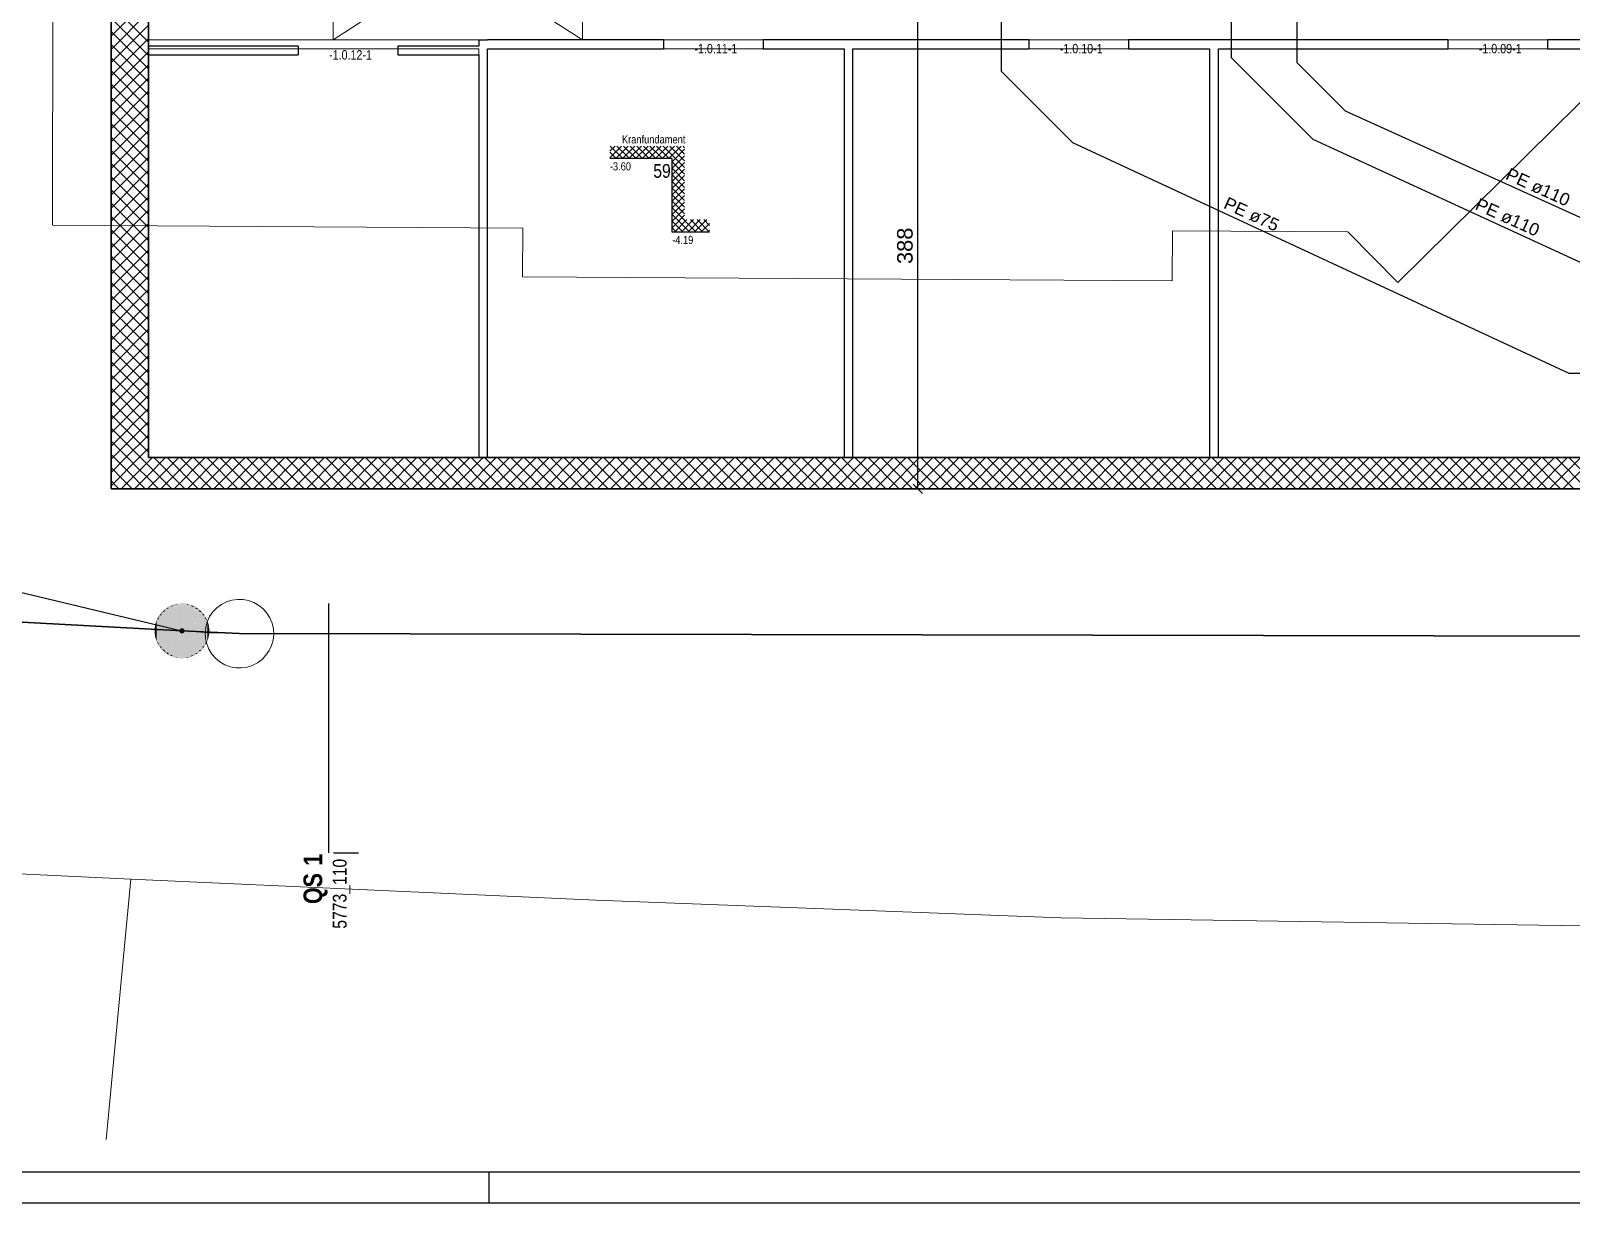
# Model space of a CAD drawing. Extents: x 885 to 2021, y 330 to 1122.
# Drawn here: x 1022.9 to 1270, y 362 to 550.1 of the extents above; entities that cross this region are included whole.
import ezdxf
from ezdxf.lldxf.tags import DXFTag

# ---------------------------------------------------------------- set-up
doc = ezdxf.new("R2010")
doc.units = 0
doc.layers.get('0').update_dxf_attribs({"lineweight": 25})
for name, color, linetype, lineweight in [('000 Kataster', 7, 'Continuous', 25), ('000 Kataster Abbruch', 7, 'Continuous', 25), ('000-2 Kataster Parzellenpunkte', 7, 'Continuous', 25), ('000-3 Kataster Parzellengrenzen', 7, 'Continuous', 25), ('010 Aussenwände Bauteilschraffuren Neu', 7, 'Continuous', 25), ('010 Aussenwände Neu', 7, 'Continuous', 25), ('015 Innenwände Neu', 7, 'Continuous', 25), ('016 Trennwände Neu', 7, 'Continuous', 25), ('080 Raum Innen Kontur Neu', 7, 'Continuous', 25), ('160 Beschriftungen Ausführung Neu', 7, 'Continuous', 25), ('200 Schnittlinien', 7, 'Continuous', 25)]:
    doc.layers.add(name, color=color, linetype=linetype, lineweight=lineweight)
doc.layers.add('GP_Kopf', color=7, linetype='Continuous', lineweight=25, true_color=0xffff80)
doc.layers.add('S_Text_Einlage', color=7, linetype='Continuous', lineweight=25, true_color=0x99ff99)
doc.styles.get("Standard").update_dxf_attribs({"font": 'arial.ttf'})
tags = doc.linetypes.add('Strich 2_1mm', pattern=[0.003, 0.002, -0.001]).pattern_tags.tags
tags[6:7] = [DXFTag(74, 4), DXFTag(75, 0), DXFTag(340, '0'), DXFTag(46, 1.0), DXFTag(50, 0.0), DXFTag(44, 0.0), DXFTag(45, 0.0)]
tags[4:5] = [DXFTag(74, 4), DXFTag(75, 0), DXFTag(340, '0'), DXFTag(46, 1.0), DXFTag(50, 0.0), DXFTag(44, 0.0), DXFTag(45, 0.0)]
tags = doc.linetypes.add('Strich 6_1mm', pattern=[0.35, 0.3, -0.05]).pattern_tags.tags
tags[6:7] = [DXFTag(74, 4), DXFTag(75, 0), DXFTag(340, '0'), DXFTag(46, 1.0), DXFTag(50, 0.0), DXFTag(44, 0.0), DXFTag(45, 0.0)]
tags[4:5] = [DXFTag(74, 4), DXFTag(75, 0), DXFTag(340, '0'), DXFTag(46, 1.0), DXFTag(50, 0.0), DXFTag(44, 0.0), DXFTag(45, 0.0)]
tags = doc.linetypes.add('Strichpunkt 1.5_0.75_0.75mm', pattern=[0.003, 0.0015, -0.00075, 0, -0.00075]).pattern_tags.tags
tags[10:11] = [DXFTag(74, 4), DXFTag(75, 0), DXFTag(340, '0'), DXFTag(46, 1.0), DXFTag(50, 0.0), DXFTag(44, 0.0), DXFTag(45, 0.0)]
tags[8:9] = [DXFTag(74, 4), DXFTag(75, 0), DXFTag(340, '0'), DXFTag(46, 1.0), DXFTag(50, 0.0), DXFTag(44, 0.0), DXFTag(45, 0.0)]
tags[6:7] = [DXFTag(74, 4), DXFTag(75, 0), DXFTag(340, '0'), DXFTag(46, 1.0), DXFTag(50, 0.0), DXFTag(44, 0.0), DXFTag(45, 0.0)]
tags[4:5] = [DXFTag(74, 4), DXFTag(75, 0), DXFTag(340, '0'), DXFTag(46, 1.0), DXFTag(50, 0.0), DXFTag(44, 0.0), DXFTag(45, 0.0)]
tags = doc.linetypes.add('Strichpunkt 6_2_2mm Schnitt', pattern=[0.5, 0.3, -0.1, 0, -0.1]).pattern_tags.tags
tags[10:11] = [DXFTag(74, 4), DXFTag(75, 0), DXFTag(340, '0'), DXFTag(46, 1.0), DXFTag(50, 0.0), DXFTag(44, 0.0), DXFTag(45, 0.0)]
tags[8:9] = [DXFTag(74, 4), DXFTag(75, 0), DXFTag(340, '0'), DXFTag(46, 1.0), DXFTag(50, 0.0), DXFTag(44, 0.0), DXFTag(45, 0.0)]
tags[6:7] = [DXFTag(74, 4), DXFTag(75, 0), DXFTag(340, '0'), DXFTag(46, 1.0), DXFTag(50, 0.0), DXFTag(44, 0.0), DXFTag(45, 0.0)]
tags[4:5] = [DXFTag(74, 4), DXFTag(75, 0), DXFTag(340, '0'), DXFTag(46, 1.0), DXFTag(50, 0.0), DXFTag(44, 0.0), DXFTag(45, 0.0)]

msp = doc.modelspace()

# ---------------------------------------------------------------- linework, layer by layer
at = {"color": 0, "lineweight": -2}
for p, q in [((1215.46, 648.2), (1215.46, 545.76)), ((1225.96, 646.63), (1225.96, 544.99)), ((1178.54, 553.54), (1178.54, 543.57)), ((1178.54, 543.57), (1189.98, 532.13)), ((1215.46, 545.76), (1228.55, 532.67)), ((1225.96, 544.99), (1233.71, 537.24)), ((1233.71, 537.24), (1299.26, 507.46)), ((1189.98, 532.13), (1269.62, 495.14)), ((1228.55, 532.67), (1293.9, 502.62)), ((1269.62, 495.14), (1287.46, 495.14))]:
    msp.add_line(p, q, dxfattribs=at)
at = {"color": 0, "linetype": 'ByBlock', "lineweight": -2, "ltscale": 0.35}
for p, q in [((1165.18, 476.6), (1165.18, 554.24)), ((1164.44, 477.35), (1165.92, 475.86)), ((1163.18, 476.6), (1166.82, 476.6))]:
    msp.add_line(p, q, dxfattribs=at)
at = {"color": 0, "linetype": 'ByBlock', "lineweight": -2, "ltscale": 0.25}
for p, q in [((1931.37, 366.97), (891.37, 366.97)), ((1936.37, 361.97), (886.37, 361.97))]:
    msp.add_line(p, q, dxfattribs=at)
at = {"layer": '000 Kataster', "color": 0, "linetype": 'Strich 6_1mm', "lineweight": 13, "ltscale": 0.002197}
for p, q in [((1019.44, 460.45), (1047.15, 453.8)), ((1047.15, 453.8), (1056.37, 453.35)), ((1056.37, 453.35), (1586.81, 452.33))]:
    msp.add_line(p, q, dxfattribs=at)
at = {"layer": '000 Kataster', "color": 0, "linetype": 'Continuous', "lineweight": 13, "ltscale": 0.0169}
for p, q in [((1019.44, 460.45), (1047.15, 453.8)), ((1019.44, 460.45), (1047.15, 453.8)), ((1046.83, 453.88), (1046.82, 453.84)), ((1046.82, 453.84), (1046.82, 453.8)), ((1046.82, 453.8), (1046.82, 453.76)), ((1046.82, 453.76), (1046.83, 453.71)), ((1046.85, 453.93), (1046.83, 453.88)), ((1046.83, 453.71), (1046.85, 453.67)), ((1046.87, 453.96), (1046.85, 453.93)), ((1046.85, 453.67), (1046.87, 453.63)), ((1046.89, 454), (1046.87, 453.96)), ((1046.87, 453.63), (1046.89, 453.6)), ((1046.92, 454.03), (1046.89, 454)), ((1046.89, 453.6), (1046.92, 453.57)), ((1046.95, 454.06), (1046.92, 454.03)), ((1046.92, 453.57), (1046.95, 453.54)), ((1046.99, 454.08), (1046.95, 454.06)), ((1046.95, 453.54), (1046.99, 453.51)), ((1047.02, 454.1), (1046.99, 454.08)), ((1046.99, 453.51), (1047.02, 453.49)), ((1047.07, 454.12), (1047.02, 454.1)), ((1047.02, 453.49), (1047.07, 453.48)), ((1047.11, 454.13), (1047.07, 454.12)), ((1047.07, 453.48), (1047.11, 453.47)), ((1047.15, 454.13), (1047.11, 454.13)), ((1047.11, 453.47), (1047.15, 453.47)), ((1047.19, 454.13), (1047.15, 454.13)), ((1047.15, 453.8), (1051.75, 453.47)), ((1056.37, 453.35), (1047.15, 453.8)), ((1047.15, 453.47), (1047.19, 453.47)), ((1047.24, 454.12), (1047.19, 454.13)), ((1047.19, 453.47), (1047.24, 453.48)), ((1047.28, 454.1), (1047.24, 454.12)), ((1047.24, 453.48), (1047.28, 453.49)), ((1047.32, 454.08), (1047.28, 454.1)), ((1047.28, 453.49), (1047.32, 453.51)), ((1047.35, 454.06), (1047.32, 454.08)), ((1047.32, 453.51), (1047.35, 453.54)), ((1047.38, 454.03), (1047.35, 454.06)), ((1047.35, 453.54), (1047.38, 453.57)), ((1047.41, 454), (1047.38, 454.03)), ((1047.38, 453.57), (1047.41, 453.6)), ((1047.44, 453.96), (1047.41, 454)), ((1047.41, 453.6), (1047.44, 453.63)), ((1047.46, 453.93), (1047.44, 453.96)), ((1047.44, 453.63), (1047.46, 453.67)), ((1047.47, 453.88), (1047.46, 453.93)), ((1047.46, 453.67), (1047.47, 453.71)), ((1047.48, 453.84), (1047.47, 453.88)), ((1047.47, 453.71), (1047.48, 453.76)), ((1047.48, 453.8), (1047.48, 453.84)), ((1047.48, 453.76), (1047.48, 453.8)), ((1051.75, 453.47), (1056.37, 453.35)), ((1586.81, 452.33), (1056.37, 453.35)), ((996.12, 416.06), (1038.93, 413.95)), ((996.12, 416.06), (1038.93, 413.95)), ((1038.93, 413.95), (1035, 372.19)), ((1038.93, 413.95), (1035, 372.19)), ((1038.93, 413.95), (1113.51, 410.61)), ((1038.93, 413.95), (1113.51, 410.61)), ((1113.51, 410.61), (1188.1, 407.74)), ((1113.51, 410.61), (1188.1, 407.74)), ((1188.1, 407.74), (1488.57, 403.14)), ((1488.57, 403.14), (1188.1, 407.74))]:
    msp.add_line(p, q, dxfattribs=at)
at = {"layer": '000 Kataster', "color": 0, "linetype": 'Continuous', "lineweight": 0, "ltscale": 0.0169}
for points in [[(1044.37, 456.85), (1043.98, 456.85), (1044.37, 457.19)], [(1044.53, 457.19), (1044.37, 457.19), (1044.53, 457.33)], [(1044.53, 450.39), (1044.37, 450.39), (1044.37, 457.19)], [(1044.53, 450.28), (1044.53, 457.19), (1044.37, 457.19)], [(1044.97, 457.33), (1044.53, 457.33), (1044.97, 457.6)], [(1044.95, 450.28), (1044.53, 450.28), (1044.53, 457.33)], [(1044.97, 449.98), (1044.97, 457.33), (1044.53, 457.33)], [(1045.15, 457.6), (1044.97, 457.6), (1045.15, 457.72)], [(1045.15, 449.98), (1044.97, 449.98), (1044.97, 457.6)], [(1045.15, 449.9), (1045.15, 457.6), (1044.97, 457.6)], [(1045.63, 457.72), (1045.15, 457.72), (1045.63, 457.91)], [(1045.61, 449.9), (1045.15, 449.9), (1045.15, 457.72)], [(1045.63, 449.67), (1045.63, 457.72), (1045.15, 457.72)], [(1045.82, 457.91), (1045.63, 457.91), (1045.82, 457.99)], [(1045.82, 449.67), (1045.63, 449.67), (1045.63, 457.91)], [(1045.82, 449.62), (1045.82, 457.91), (1045.63, 457.91)], [(1046.33, 457.99), (1045.82, 457.99), (1046.33, 458.11)], [(1046.32, 449.62), (1045.82, 449.62), (1045.82, 457.99)], [(1046.33, 449.48), (1046.33, 457.99), (1045.82, 457.99)], [(1046.53, 458.11), (1046.33, 458.11), (1046.53, 458.15)], [(1046.53, 449.48), (1046.33, 449.48), (1046.33, 458.11)], [(1046.53, 449.46), (1046.53, 458.11), (1046.33, 458.11)], [(1047.05, 458.15), (1046.53, 458.15), (1047.05, 458.19)], [(1047.04, 449.46), (1046.53, 449.46), (1046.53, 458.15)], [(1047.05, 449.4), (1047.05, 458.15), (1046.53, 458.15)], [(1047.25, 458.19), (1047.05, 458.19), (1047.25, 458.2)], [(1047.25, 449.41), (1047.05, 449.41), (1047.05, 458.19)], [(1047.25, 449.41), (1047.25, 458.19), (1047.05, 458.19)], [(1047.77, 449.44), (1047.25, 449.44), (1047.25, 458.2)], [(1047.77, 458.14), (1047.26, 458.14), (1047.25, 458.2)], [(1047.77, 449.44), (1047.77, 458.14), (1047.26, 458.14)], [(1047.98, 449.49), (1047.77, 449.49), (1047.77, 458.14)], [(1047.98, 458.12), (1047.77, 458.12), (1047.77, 458.14)], [(1047.98, 449.49), (1047.98, 458.12), (1047.77, 458.12)], [(1048.48, 449.61), (1047.98, 449.61), (1047.98, 458.12)], [(1048.48, 457.98), (1047.98, 457.98), (1047.98, 458.12)], [(1048.48, 449.61), (1048.48, 457.98), (1047.98, 457.98)], [(1048.68, 449.69), (1048.48, 449.69), (1048.48, 457.98)], [(1048.68, 457.93), (1048.48, 457.93), (1048.48, 457.98)], [(1048.68, 449.69), (1048.68, 457.93), (1048.48, 457.93)], [(1049.15, 449.88), (1048.68, 449.88), (1048.68, 457.93)], [(1049.15, 457.7), (1048.69, 457.7), (1048.68, 457.93)], [(1049.15, 449.88), (1049.15, 457.7), (1048.69, 457.7)], [(1049.34, 449.99), (1049.15, 449.99), (1049.15, 457.7)], [(1049.34, 457.62), (1049.16, 457.62), (1049.15, 457.7)], [(1049.34, 449.99), (1049.34, 457.62), (1049.16, 457.62)], [(1049.77, 450.26), (1049.34, 450.26), (1049.34, 457.62)], [(1049.77, 457.32), (1049.35, 457.32), (1049.34, 457.62)], [(1049.77, 450.26), (1049.77, 457.32), (1049.35, 457.32)], [(1049.93, 450.41), (1049.77, 450.41), (1049.77, 457.32)], [(1049.93, 457.21), (1049.77, 457.21), (1049.77, 457.32)], [(1049.93, 450.41), (1049.93, 457.21), (1049.77, 457.21)], [(1050.32, 450.74), (1049.93, 450.74), (1049.93, 457.21)], [(1050.32, 456.84), (1049.96, 456.84), (1049.93, 457.21)], [(1042.86, 454.27), (1042.78, 454.27), (1042.86, 454.71)], [(1042.91, 454.71), (1042.86, 454.71), (1042.91, 454.98)], [(1042.91, 452.82), (1042.86, 452.82), (1042.86, 454.71)], [(1042.91, 452.66), (1042.91, 454.71), (1042.86, 454.71)], [(1043.08, 454.98), (1042.91, 454.98), (1043.08, 455.44)], [(1043.05, 452.66), (1042.91, 452.66), (1042.91, 454.98)], [(1043.08, 452.13), (1043.08, 454.98), (1042.91, 454.98)], [(1043.16, 455.44), (1043.08, 455.44), (1043.16, 455.66)], [(1043.16, 452.13), (1043.08, 452.13), (1043.08, 455.44)], [(1043.16, 451.96), (1043.16, 455.44), (1043.08, 455.44)], [(1043.41, 455.66), (1043.16, 455.66), (1043.41, 456.09)], [(1043.38, 451.96), (1043.16, 451.96), (1043.16, 455.66)], [(1043.41, 451.48), (1043.41, 455.66), (1043.16, 455.66)], [(1043.52, 456.09), (1043.41, 456.09), (1043.52, 456.29)], [(1043.52, 451.48), (1043.41, 451.48), (1043.41, 456.09)], [(1043.52, 451.33), (1043.52, 456.09), (1043.41, 456.09)], [(1043.85, 456.29), (1043.52, 456.29), (1043.85, 456.68)], [(1043.82, 451.33), (1043.52, 451.33), (1043.52, 456.29)], [(1043.85, 450.9), (1043.85, 456.29), (1043.52, 456.29)], [(1043.98, 456.68), (1043.85, 456.68), (1043.98, 456.85)], [(1043.98, 450.9), (1043.85, 450.9), (1043.85, 456.68)], [(1043.98, 450.76), (1043.98, 456.68), (1043.85, 456.68)], [(1044.35, 450.76), (1043.98, 450.76), (1043.98, 456.85)], [(1044.37, 450.39), (1044.37, 456.85), (1043.98, 456.85)], [(1050.32, 450.74), (1050.32, 456.84), (1049.96, 456.84)], [(1050.46, 450.91), (1050.32, 450.91), (1050.32, 456.84)], [(1050.46, 456.7), (1050.32, 456.7), (1050.32, 456.84)], [(1050.46, 450.91), (1050.46, 456.7), (1050.32, 456.7)], [(1050.78, 451.31), (1050.46, 451.31), (1050.46, 456.7)], [(1050.78, 456.27), (1050.48, 456.27), (1050.46, 456.7)], [(1050.78, 451.31), (1050.78, 456.27), (1050.48, 456.27)], [(1050.89, 451.5), (1050.78, 451.5), (1050.78, 456.27)], [(1050.89, 456.12), (1050.78, 456.12), (1050.78, 456.27)], [(1050.89, 451.5), (1050.89, 456.12), (1050.78, 456.12)], [(1051.14, 451.94), (1050.89, 451.94), (1050.89, 456.12)], [(1051.14, 455.63), (1050.92, 455.63), (1050.89, 456.12)], [(1051.14, 451.94), (1051.14, 455.63), (1050.92, 455.63)], [(1051.22, 452.16), (1051.14, 452.16), (1051.14, 455.63)], [(1051.22, 455.47), (1051.14, 455.47), (1051.14, 455.63)], [(1051.22, 452.16), (1051.22, 455.47), (1051.14, 455.47)], [(1051.39, 452.62), (1051.22, 452.62), (1051.22, 455.47)], [(1051.39, 454.94), (1051.25, 454.94), (1051.22, 455.47)], [(1051.39, 452.62), (1051.39, 454.94), (1051.25, 454.94)], [(1051.44, 452.88), (1051.39, 452.88), (1051.39, 454.94)], [(1051.44, 454.78), (1051.39, 454.78), (1051.39, 454.94)], [(1051.44, 452.88), (1051.44, 454.78), (1051.39, 454.78)], [(1051.53, 453.33), (1051.44, 453.33), (1051.44, 454.78)], [(1051.53, 454.18), (1051.48, 454.18), (1051.44, 454.78)], [(1042.78, 453.54), (1042.76, 453.54), (1042.78, 454.27)], [(1042.78, 453.42), (1042.78, 453.54), (1042.76, 453.54)], [(1042.83, 453.42), (1042.78, 453.42), (1042.78, 454.27)], [(1042.86, 452.82), (1042.86, 454.27), (1042.78, 454.27)], [(1042.86, 452.82), (1042.83, 453.42), (1042.78, 453.42)], [(1042.91, 452.66), (1042.91, 452.82), (1042.86, 452.82)], [(1043.08, 452.13), (1043.05, 452.66), (1042.91, 452.66)], [(1043.16, 451.96), (1043.16, 452.13), (1043.08, 452.13)], [(1046.83, 453.83), (1046.82, 453.83), (1046.83, 453.87)], [(1046.82, 453.78), (1046.82, 453.78), (1046.82, 453.83)], [(1046.83, 453.77), (1046.82, 453.77), (1046.82, 453.83)], [(1046.83, 453.73), (1046.83, 453.83), (1046.82, 453.83)], [(1046.82, 453.77), (1046.82, 453.78), (1046.82, 453.78)], [(1046.83, 453.73), (1046.83, 453.77), (1046.82, 453.77)], [(1046.85, 453.89), (1046.83, 453.89), (1046.85, 453.92)], [(1046.83, 453.87), (1046.83, 453.87), (1046.83, 453.89)], [(1046.84, 453.71), (1046.83, 453.71), (1046.83, 453.89)], [(1046.85, 453.67), (1046.85, 453.89), (1046.83, 453.89)], [(1046.83, 453.73), (1046.83, 453.73), (1046.83, 453.87)], [(1046.83, 453.71), (1046.83, 453.87), (1046.83, 453.87)], [(1046.83, 453.71), (1046.83, 453.73), (1046.83, 453.73)], [(1046.85, 453.67), (1046.84, 453.71), (1046.83, 453.71)], [(1046.87, 453.94), (1046.85, 453.94), (1046.87, 453.97)], [(1046.85, 453.92), (1046.85, 453.92), (1046.85, 453.94)], [(1046.87, 453.66), (1046.85, 453.66), (1046.85, 453.94)], [(1046.87, 453.63), (1046.87, 453.94), (1046.85, 453.94)], [(1046.85, 453.67), (1046.85, 453.67), (1046.85, 453.92)], [(1046.85, 453.66), (1046.85, 453.92), (1046.85, 453.92)], [(1046.85, 453.66), (1046.85, 453.67), (1046.85, 453.67)], [(1046.87, 453.63), (1046.87, 453.66), (1046.85, 453.66)], [(1046.88, 453.97), (1046.87, 453.97), (1046.88, 453.99)], [(1046.88, 453.63), (1046.87, 453.63), (1046.87, 453.97)], [(1046.88, 453.61), (1046.88, 453.97), (1046.87, 453.97)], [(1046.88, 453.61), (1046.88, 453.63), (1046.87, 453.63)], [(1046.9, 453.99), (1046.88, 453.99), (1046.9, 454.02)], [(1046.9, 453.61), (1046.88, 453.61), (1046.88, 453.99)], [(1046.9, 453.58), (1046.9, 453.99), (1046.88, 453.99)], [(1046.9, 453.58), (1046.9, 453.61), (1046.88, 453.61)], [(1046.91, 454.02), (1046.9, 454.02), (1046.91, 454.03)], [(1046.91, 453.58), (1046.9, 453.58), (1046.9, 454.02)], [(1046.91, 453.57), (1046.91, 454.02), (1046.9, 454.02)], [(1046.91, 453.57), (1046.91, 453.58), (1046.9, 453.58)], [(1046.94, 454.03), (1046.91, 454.03), (1046.94, 454.05)], [(1046.94, 453.57), (1046.91, 453.57), (1046.91, 454.03)], [(1046.94, 453.54), (1046.94, 454.03), (1046.91, 454.03)], [(1046.94, 453.54), (1046.94, 453.57), (1046.91, 453.57)], [(1046.95, 454.05), (1046.94, 454.05), (1046.95, 454.06)], [(1046.95, 453.54), (1046.94, 453.54), (1046.94, 454.05)], [(1046.95, 453.54), (1046.95, 454.05), (1046.94, 454.05)], [(1046.95, 453.54), (1046.95, 453.54), (1046.94, 453.54)], [(1046.99, 454.06), (1046.95, 454.06), (1046.99, 454.08)], [(1046.99, 453.54), (1046.95, 453.54), (1046.95, 454.06)], [(1046.99, 453.51), (1046.99, 454.06), (1046.95, 454.06)], [(1046.99, 453.51), (1046.99, 453.54), (1046.95, 453.54)], [(1047, 454.08), (1046.99, 454.08), (1047, 454.09)], [(1047, 453.51), (1046.99, 453.51), (1046.99, 454.08)], [(1047, 453.51), (1047, 454.08), (1046.99, 454.08)], [(1047, 453.51), (1047, 453.51), (1046.99, 453.51)], [(1047.04, 454.09), (1047, 454.09), (1047.04, 454.11)], [(1047.04, 453.51), (1047, 453.51), (1047, 454.09)], [(1047.04, 453.49), (1047.04, 454.09), (1047, 454.09)], [(1047.04, 453.49), (1047.04, 453.51), (1047, 453.51)], [(1047.05, 453.49), (1047.04, 453.49), (1047.04, 454.11)], [(1047.05, 453.49), (1047.05, 454.11), (1047.04, 454.11)], [(1047.05, 454.11), (1047.04, 454.11), (1047.05, 454.11)], [(1047.05, 453.49), (1047.05, 453.49), (1047.04, 453.49)], [(1047.09, 454.11), (1047.05, 454.11), (1047.09, 454.12)], [(1047.09, 453.49), (1047.05, 453.49), (1047.05, 454.11)], [(1047.09, 453.48), (1047.09, 454.11), (1047.05, 454.11)], [(1047.09, 453.48), (1047.09, 453.49), (1047.05, 453.49)], [(1047.1, 454.12), (1047.09, 454.12), (1047.1, 454.13)], [(1047.1, 453.48), (1047.09, 453.48), (1047.09, 454.12)], [(1047.1, 453.47), (1047.1, 454.12), (1047.09, 454.12)], [(1047.1, 453.47), (1047.1, 453.48), (1047.09, 453.48)], [(1047.14, 453.47), (1047.1, 453.47), (1047.1, 454.13)], [(1047.14, 453.47), (1047.14, 454.13), (1047.1, 454.13)], [(1047.14, 454.13), (1047.1, 454.13), (1047.14, 454.13)], [(1047.14, 453.47), (1047.14, 453.47), (1047.1, 453.47)], [(1047.16, 453.47), (1047.14, 453.47), (1047.14, 454.13)], [(1047.16, 453.47), (1047.16, 454.13), (1047.14, 454.13)], [(1047.16, 454.13), (1047.14, 454.13), (1047.16, 454.13)], [(1047.14, 453.47), (1047.16, 453.47), (1047.14, 453.47)], [(1047.2, 453.47), (1047.16, 453.47), (1047.16, 454.13)], [(1047.2, 454.12), (1047.16, 454.12), (1047.16, 454.13)], [(1047.2, 453.47), (1047.2, 454.12), (1047.16, 454.12)], [(1047.16, 453.47), (1047.2, 453.47), (1047.16, 453.47)], [(1047.21, 453.48), (1047.2, 453.48), (1047.2, 454.12)], [(1047.21, 453.48), (1047.21, 454.12), (1047.2, 454.12)], [(1047.21, 454.12), (1047.2, 454.12), (1047.2, 454.12)], [(1047.2, 453.47), (1047.21, 453.48), (1047.2, 453.48)], [(1047.25, 453.48), (1047.21, 453.48), (1047.21, 454.12)], [(1047.25, 454.11), (1047.21, 454.11), (1047.21, 454.12)], [(1047.25, 453.48), (1047.25, 454.11), (1047.21, 454.11)], [(1047.21, 453.48), (1047.25, 453.48), (1047.21, 453.48)], [(1047.27, 453.49), (1047.25, 453.49), (1047.25, 454.11)], [(1047.27, 453.49), (1047.27, 454.11), (1047.25, 454.11)], [(1047.27, 454.11), (1047.25, 454.11), (1047.25, 454.11)], [(1047.25, 453.48), (1047.27, 453.49), (1047.25, 453.49)], [(1047.3, 453.51), (1047.27, 453.51), (1047.27, 454.11)], [(1047.3, 454.09), (1047.27, 454.09), (1047.27, 454.11)], [(1047.3, 453.51), (1047.3, 454.09), (1047.27, 454.09)], [(1047.27, 453.49), (1047.3, 453.51), (1047.27, 453.51)], [(1047.31, 453.51), (1047.3, 453.51), (1047.3, 454.09)], [(1047.31, 453.51), (1047.31, 454.09), (1047.3, 454.09)], [(1047.31, 454.09), (1047.3, 454.09), (1047.3, 454.09)], [(1047.3, 453.51), (1047.31, 453.51), (1047.3, 453.51)], [(1047.35, 453.53), (1047.31, 453.53), (1047.31, 454.09)], [(1047.35, 454.06), (1047.32, 454.06), (1047.31, 454.09)], [(1047.31, 453.51), (1047.35, 453.53), (1047.31, 453.53)], [(1047.35, 453.53), (1047.35, 454.06), (1047.32, 454.06)], [(1047.36, 453.54), (1047.35, 453.54), (1047.35, 454.06)], [(1047.36, 454.05), (1047.35, 454.05), (1047.35, 454.06)], [(1047.36, 453.54), (1047.36, 454.05), (1047.35, 454.05)], [(1047.35, 453.53), (1047.36, 453.54), (1047.35, 453.54)], [(1047.39, 453.57), (1047.36, 453.57), (1047.36, 454.05)], [(1047.39, 454.03), (1047.36, 454.03), (1047.36, 454.05)], [(1047.39, 453.57), (1047.39, 454.03), (1047.36, 454.03)], [(1047.36, 453.54), (1047.39, 453.57), (1047.36, 453.57)], [(1047.4, 453.58), (1047.39, 453.58), (1047.39, 454.03)], [(1047.4, 454.02), (1047.39, 454.02), (1047.39, 454.03)], [(1047.4, 453.58), (1047.4, 454.02), (1047.39, 454.02)], [(1047.39, 453.57), (1047.4, 453.58), (1047.39, 453.58)], [(1047.42, 453.61), (1047.4, 453.61), (1047.4, 454.02)], [(1047.42, 453.98), (1047.4, 453.98), (1047.4, 454.02)], [(1047.42, 453.61), (1047.42, 453.98), (1047.4, 453.98)], [(1047.4, 453.58), (1047.42, 453.61), (1047.4, 453.61)], [(1047.43, 453.63), (1047.42, 453.63), (1047.42, 453.98)], [(1047.43, 453.97), (1047.42, 453.97), (1047.42, 453.98)], [(1047.43, 453.63), (1047.43, 453.97), (1047.42, 453.97)], [(1047.42, 453.61), (1047.43, 453.63), (1047.42, 453.63)], [(1047.45, 453.66), (1047.43, 453.66), (1047.43, 453.97)], [(1047.45, 453.94), (1047.43, 453.94), (1047.43, 453.97)], [(1047.45, 453.66), (1047.45, 453.94), (1047.43, 453.94)], [(1047.43, 453.63), (1047.45, 453.66), (1047.43, 453.66)], [(1047.46, 453.68), (1047.45, 453.68), (1047.45, 453.94)], [(1047.46, 453.92), (1047.45, 453.92), (1047.45, 453.94)], [(1047.46, 453.68), (1047.46, 453.92), (1047.45, 453.92)], [(1047.45, 453.66), (1047.46, 453.68), (1047.45, 453.68)], [(1047.47, 453.71), (1047.46, 453.71), (1047.46, 453.92)], [(1047.47, 453.88), (1047.46, 453.88), (1047.46, 453.92)], [(1047.47, 453.71), (1047.47, 453.88), (1047.46, 453.88)], [(1047.46, 453.68), (1047.47, 453.71), (1047.46, 453.71)], [(1047.47, 453.73), (1047.47, 453.73), (1047.47, 453.88)], [(1047.47, 453.87), (1047.47, 453.87), (1047.47, 453.88)], [(1047.47, 453.73), (1047.47, 453.87), (1047.47, 453.87)], [(1047.48, 453.76), (1047.47, 453.76), (1047.47, 453.87)], [(1047.48, 453.83), (1047.48, 453.83), (1047.47, 453.87)], [(1047.47, 453.73), (1047.48, 453.76), (1047.47, 453.76)], [(1047.47, 453.71), (1047.47, 453.73), (1047.47, 453.73)], [(1047.48, 453.76), (1047.48, 453.83), (1047.48, 453.83)], [(1047.48, 453.82), (1047.48, 453.82), (1047.48, 453.83)], [(1047.48, 453.76), (1047.48, 453.82), (1047.48, 453.82)], [(1051.14, 451.94), (1051.22, 452.16), (1051.14, 452.16)], [(1051.22, 452.16), (1051.39, 452.62), (1051.22, 452.62)], [(1051.39, 452.62), (1051.44, 452.88), (1051.39, 452.88)], [(1051.44, 452.88), (1051.53, 453.33), (1051.44, 453.33)], [(1051.53, 453.33), (1051.53, 454.18), (1051.48, 454.18)], [(1051.54, 454.06), (1051.53, 454.06), (1051.53, 454.18)], [(1051.53, 453.33), (1051.54, 454.06), (1051.53, 454.06)], [(1043.41, 451.48), (1043.38, 451.96), (1043.16, 451.96)], [(1043.52, 451.33), (1043.52, 451.48), (1043.41, 451.48)], [(1043.85, 450.9), (1043.82, 451.33), (1043.52, 451.33)], [(1043.98, 450.76), (1043.98, 450.9), (1043.85, 450.9)], [(1044.37, 450.39), (1044.35, 450.76), (1043.98, 450.76)], [(1044.53, 450.28), (1044.53, 450.39), (1044.37, 450.39)], [(1044.97, 449.98), (1044.95, 450.28), (1044.53, 450.28)], [(1045.15, 449.9), (1045.15, 449.98), (1044.97, 449.98)], [(1045.63, 449.67), (1045.61, 449.9), (1045.15, 449.9)], [(1045.82, 449.62), (1045.82, 449.67), (1045.63, 449.67)], [(1048.48, 449.61), (1048.68, 449.69), (1048.48, 449.69)], [(1048.68, 449.69), (1049.15, 449.88), (1048.68, 449.88)], [(1049.15, 449.88), (1049.34, 449.99), (1049.15, 449.99)], [(1049.34, 449.99), (1049.77, 450.26), (1049.34, 450.26)], [(1049.77, 450.26), (1049.93, 450.41), (1049.77, 450.41)], [(1049.93, 450.41), (1050.32, 450.74), (1049.93, 450.74)], [(1050.32, 450.74), (1050.46, 450.91), (1050.32, 450.91)], [(1050.46, 450.91), (1050.78, 451.31), (1050.46, 451.31)], [(1050.78, 451.31), (1050.89, 451.5), (1050.78, 451.5)], [(1050.89, 451.5), (1051.14, 451.94), (1050.89, 451.94)], [(1046.33, 449.48), (1046.32, 449.62), (1045.82, 449.62)], [(1046.53, 449.46), (1046.53, 449.48), (1046.33, 449.48)], [(1047.05, 449.4), (1047.04, 449.46), (1046.53, 449.46)], [(1047.05, 449.4), (1047.25, 449.41), (1047.05, 449.41)], [(1047.25, 449.41), (1047.77, 449.44), (1047.25, 449.44)], [(1047.77, 449.44), (1047.98, 449.49), (1047.77, 449.49)], [(1047.98, 449.49), (1048.48, 449.61), (1047.98, 449.61)]]:
    msp.add_solid(points, dxfattribs=at)
at = {"layer": '000 Kataster Abbruch', "color": 0, "linetype": 'Strich 2_1mm', "lineweight": 13, "ltscale": 0.002197}
for p, q in [((1026.46, 566.62), (1026.39, 518.91)), ((1242.17, 509.68), (1294.91, 561.77)), ((1026.39, 518.91), (1101.81, 518.41)), ((1101.81, 518.41), (1101.76, 510.62)), ((1205.96, 509.96), (1206.01, 517.96)), ((1206.01, 517.96), (1234.15, 517.79)), ((1234.15, 517.79), (1242.17, 509.68)), ((1101.76, 510.62), (1205.96, 509.96))]:
    msp.add_line(p, q, dxfattribs=at)
at = {"layer": '000-2 Kataster Parzellenpunkte', "color": 0, "linetype": 'Continuous', "lineweight": 13, "ltscale": 0.0169}
for p, q in [((1052.74, 457.48), (1052.11, 456.83)), ((1053.47, 458.03), (1052.74, 457.48)), ((1054.28, 458.44), (1053.47, 458.03)), ((1055.14, 458.71), (1054.28, 458.44)), ((1056.04, 458.84), (1055.14, 458.71)), ((1056.95, 458.82), (1056.04, 458.84)), ((1057.84, 458.65), (1056.95, 458.82)), ((1058.7, 458.34), (1057.84, 458.65)), ((1059.48, 457.88), (1058.7, 458.34)), ((1060.19, 457.31), (1059.48, 457.88)), ((1060.79, 456.63), (1060.19, 457.31)), ((1051.21, 455.26), (1050.97, 454.38)), ((1051.59, 456.08), (1051.21, 455.26)), ((1052.11, 456.83), (1051.59, 456.08)), ((1061.27, 455.86), (1060.79, 456.63)), ((1061.61, 455.02), (1061.27, 455.86)), ((1061.81, 454.13), (1061.61, 455.02)), ((1050.97, 454.38), (1050.87, 453.48)), ((1050.87, 453.48), (1050.92, 452.57)), ((1050.92, 452.57), (1051.13, 451.69)), ((1061.53, 451.44), (1061.77, 452.32)), ((1061.77, 452.32), (1061.87, 453.22)), ((1061.87, 453.22), (1061.81, 454.13)), ((1051.13, 451.69), (1051.47, 450.85)), ((1051.47, 450.85), (1051.95, 450.08)), ((1051.95, 450.08), (1052.55, 449.39)), ((1060, 449.22), (1060.63, 449.87)), ((1060.63, 449.87), (1061.14, 450.62)), ((1061.14, 450.62), (1061.53, 451.44)), ((1052.55, 449.39), (1053.25, 448.82)), ((1053.25, 448.82), (1054.04, 448.37)), ((1054.04, 448.37), (1054.89, 448.05)), ((1054.89, 448.05), (1055.79, 447.88)), ((1055.79, 447.88), (1056.69, 447.86)), ((1056.69, 447.86), (1057.59, 447.99)), ((1057.59, 447.99), (1058.46, 448.26)), ((1058.46, 448.26), (1059.27, 448.68)), ((1059.27, 448.68), (1060, 449.22))]:
    msp.add_line(p, q, dxfattribs=at)
at = {"layer": '000-3 Kataster Parzellengrenzen', "color": 0, "linetype": 'Continuous', "lineweight": -2, "ltscale": 0.0625}
for p, q in [((1047.15, 453.8), (896.59, 461.84)), ((896.59, 461.84), (1047.15, 453.8)), ((1019.44, 460.45), (1047.15, 453.8)), ((1019.44, 460.45), (1047.15, 453.8)), ((1047.15, 453.8), (1056.37, 453.35)), ((1056.37, 453.35), (1047.15, 453.8)), ((1056.37, 453.35), (1721.15, 452.07)), ((1721.15, 452.07), (1056.37, 453.35))]:
    msp.add_line(p, q, dxfattribs=at)
at = {"layer": '010 Aussenwände Bauteilschraffuren Neu', "color": 0, "linetype": 'Continuous', "lineweight": 0, "ltscale": 0.0169}
for p, q in [((1035.78, 549.21), (1041.78, 555.21)), ((1041.78, 548.22), (1035.78, 554.22)), ((1035.78, 547.09), (1041.78, 553.09)), ((1041.78, 546.1), (1035.78, 552.1)), ((1035.78, 544.97), (1041.78, 550.97)), ((1041.78, 543.98), (1035.78, 549.98)), ((1035.78, 542.85), (1041.78, 548.85)), ((1041.78, 541.86), (1035.78, 547.86)), ((1035.78, 540.72), (1041.78, 546.72)), ((1041.78, 539.74), (1035.78, 545.74)), ((1035.78, 538.6), (1041.78, 544.6)), ((1041.78, 537.62), (1035.78, 543.62)), ((1035.78, 536.48), (1041.78, 542.48)), ((1041.78, 535.5), (1035.78, 541.5)), ((1035.78, 534.36), (1041.78, 540.36)), ((1041.78, 533.37), (1035.78, 539.37)), ((1035.78, 532.24), (1041.78, 538.24)), ((1041.78, 531.25), (1035.78, 537.25)), ((1035.78, 530.12), (1041.78, 536.12)), ((1041.78, 529.13), (1035.78, 535.13)), ((1035.78, 528), (1041.78, 534)), ((1041.78, 527.01), (1035.78, 533.01)), ((1035.78, 525.88), (1041.78, 531.88)), ((1041.78, 524.89), (1035.78, 530.89)), ((1035.78, 523.75), (1041.78, 529.75)), ((1041.78, 522.77), (1035.78, 528.77)), ((1035.78, 521.63), (1041.78, 527.63)), ((1041.78, 520.65), (1035.78, 526.65)), ((1035.78, 519.51), (1041.78, 525.51)), ((1041.78, 518.53), (1035.78, 524.53)), ((1035.78, 517.39), (1041.78, 523.39)), ((1041.78, 516.4), (1035.78, 522.4)), ((1035.78, 515.27), (1041.78, 521.27)), ((1041.78, 514.28), (1035.78, 520.28)), ((1035.78, 513.15), (1041.78, 519.15)), ((1041.78, 512.16), (1035.78, 518.16)), ((1035.78, 511.03), (1041.78, 517.03)), ((1041.78, 510.04), (1035.78, 516.04)), ((1035.78, 508.9), (1041.78, 514.9)), ((1041.78, 507.92), (1035.78, 513.92)), ((1035.78, 506.78), (1041.78, 512.78)), ((1041.78, 505.8), (1035.78, 511.8)), ((1035.78, 504.66), (1041.78, 510.66)), ((1041.78, 503.68), (1035.78, 509.68)), ((1035.78, 502.54), (1041.78, 508.54)), ((1041.78, 501.55), (1035.78, 507.55)), ((1035.78, 500.42), (1041.78, 506.42)), ((1041.78, 499.43), (1035.78, 505.43)), ((1035.78, 498.3), (1041.78, 504.3)), ((1041.78, 497.31), (1035.78, 503.31)), ((1035.78, 496.18), (1041.78, 502.18)), ((1041.78, 495.19), (1035.78, 501.19)), ((1035.78, 494.06), (1041.78, 500.06)), ((1041.78, 493.07), (1035.78, 499.07)), ((1035.78, 491.93), (1041.78, 497.93)), ((1041.78, 490.95), (1035.78, 496.95)), ((1035.78, 489.81), (1041.78, 495.81)), ((1041.78, 488.83), (1035.78, 494.83)), ((1035.78, 487.69), (1041.78, 493.69)), ((1041.78, 486.71), (1035.78, 492.71)), ((1035.78, 485.57), (1041.78, 491.57)), ((1041.78, 484.58), (1035.78, 490.58)), ((1035.78, 483.45), (1041.78, 489.45)), ((1041.78, 482.46), (1035.78, 488.46)), ((1036.05, 481.6), (1041.78, 487.33)), ((1040.52, 481.6), (1035.78, 486.34)), ((1038.17, 481.6), (1041.78, 485.21)), ((1038.4, 481.6), (1035.78, 484.22)), ((1036.27, 481.6), (1035.78, 482.1)), ((1040.3, 481.6), (1041.78, 483.09)), ((1035.78, 481.33), (1036.05, 481.6)), ((1035.78, 479.21), (1038.17, 481.6)), ((1035.78, 477.09), (1040.3, 481.6)), ((1037.62, 478.14), (1035.78, 479.98)), ((1038.78, 479.1), (1036.27, 481.6)), ((1037.42, 476.6), (1041.78, 480.96)), ((1039.93, 480.07), (1038.4, 481.6)), ((1041.78, 478.22), (1039.93, 480.07)), ((1041.09, 481.03), (1040.52, 481.6)), ((1041.78, 480.34), (1041.09, 481.03)), ((1041.78, 480.96), (1042.42, 481.6)), ((1041.78, 478.84), (1044.54, 481.6)), ((1041.78, 476.72), (1046.66, 481.6)), ((1045.52, 476.6), (1041.78, 480.34)), ((1047.64, 476.6), (1042.64, 481.6)), ((1043.78, 476.6), (1048.78, 481.6)), ((1049.76, 476.6), (1044.76, 481.6)), ((1045.9, 476.6), (1050.9, 481.6)), ((1051.88, 476.6), (1046.88, 481.6)), ((1048.02, 476.6), (1053.02, 481.6)), ((1054, 476.6), (1049, 481.6)), ((1050.15, 476.6), (1055.15, 481.6)), ((1056.12, 476.6), (1051.12, 481.6)), ((1052.27, 476.6), (1057.27, 481.6)), ((1058.25, 476.6), (1053.25, 481.6)), ((1054.39, 476.6), (1059.39, 481.6)), ((1060.37, 476.6), (1055.37, 481.6)), ((1056.51, 476.6), (1061.51, 481.6)), ((1062.49, 476.6), (1057.49, 481.6)), ((1058.63, 476.6), (1063.63, 481.6)), ((1064.61, 476.6), (1059.61, 481.6)), ((1060.75, 476.6), (1065.75, 481.6)), ((1066.73, 476.6), (1061.73, 481.6)), ((1062.87, 476.6), (1067.87, 481.6)), ((1068.85, 476.6), (1063.85, 481.6)), ((1064.99, 476.6), (1069.99, 481.6)), ((1070.97, 476.6), (1065.97, 481.6)), ((1067.12, 476.6), (1072.12, 481.6)), ((1073.09, 476.6), (1068.09, 481.6)), ((1069.24, 476.6), (1074.24, 481.6)), ((1075.22, 476.6), (1070.22, 481.6)), ((1071.36, 476.6), (1076.36, 481.6)), ((1077.34, 476.6), (1072.34, 481.6)), ((1073.48, 476.6), (1078.48, 481.6)), ((1079.46, 476.6), (1074.46, 481.6)), ((1075.6, 476.6), (1080.6, 481.6)), ((1081.58, 476.6), (1076.58, 481.6)), ((1077.72, 476.6), (1082.72, 481.6)), ((1083.7, 476.6), (1078.7, 481.6)), ((1079.84, 476.6), (1084.84, 481.6)), ((1085.82, 476.6), (1080.82, 481.6)), ((1081.97, 476.6), (1086.97, 481.6)), ((1087.94, 476.6), (1082.94, 481.6)), ((1084.09, 476.6), (1089.09, 481.6)), ((1090.07, 476.6), (1085.07, 481.6)), ((1086.21, 476.6), (1091.21, 481.6)), ((1092.19, 476.6), (1087.19, 481.6)), ((1088.33, 476.6), (1093.33, 481.6)), ((1094.31, 476.6), (1089.31, 481.6)), ((1090.45, 476.6), (1095.45, 481.6)), ((1096.43, 476.6), (1091.43, 481.6)), ((1092.57, 476.6), (1097.57, 481.6)), ((1098.55, 476.6), (1093.55, 481.6)), ((1094.69, 476.6), (1099.69, 481.6)), ((1100.67, 476.6), (1095.67, 481.6)), ((1096.81, 476.6), (1101.81, 481.6)), ((1102.79, 476.6), (1097.79, 481.6)), ((1098.94, 476.6), (1103.94, 481.6)), ((1104.91, 476.6), (1099.91, 481.6)), ((1101.06, 476.6), (1106.06, 481.6)), ((1107.04, 476.6), (1102.04, 481.6)), ((1103.18, 476.6), (1108.18, 481.6)), ((1109.16, 476.6), (1104.16, 481.6)), ((1105.3, 476.6), (1110.3, 481.6)), ((1111.28, 476.6), (1106.28, 481.6)), ((1107.42, 476.6), (1112.42, 481.6)), ((1113.4, 476.6), (1108.4, 481.6)), ((1109.54, 476.6), (1114.54, 481.6)), ((1115.52, 476.6), (1110.52, 481.6)), ((1111.66, 476.6), (1116.66, 481.6)), ((1117.64, 476.6), (1112.64, 481.6)), ((1113.78, 476.6), (1118.78, 481.6)), ((1119.76, 476.6), (1114.76, 481.6)), ((1115.91, 476.6), (1120.91, 481.6)), ((1121.88, 476.6), (1116.88, 481.6)), ((1118.03, 476.6), (1123.03, 481.6)), ((1124.01, 476.6), (1119.01, 481.6)), ((1120.15, 476.6), (1125.15, 481.6)), ((1126.13, 476.6), (1121.13, 481.6)), ((1122.27, 476.6), (1127.27, 481.6)), ((1128.25, 476.6), (1123.25, 481.6)), ((1124.39, 476.6), (1129.39, 481.6)), ((1130.37, 476.6), (1125.37, 481.6)), ((1126.51, 476.6), (1131.51, 481.6)), ((1132.49, 476.6), (1127.49, 481.6)), ((1128.63, 476.6), (1133.63, 481.6)), ((1134.61, 476.6), (1129.61, 481.6)), ((1130.76, 476.6), (1135.76, 481.6)), ((1136.73, 476.6), (1131.73, 481.6)), ((1132.88, 476.6), (1137.88, 481.6)), ((1138.86, 476.6), (1133.86, 481.6)), ((1135, 476.6), (1140, 481.6)), ((1140.98, 476.6), (1135.98, 481.6)), ((1137.12, 476.6), (1142.12, 481.6)), ((1143.1, 476.6), (1138.1, 481.6)), ((1139.24, 476.6), (1144.24, 481.6)), ((1145.22, 476.6), (1140.22, 481.6)), ((1141.36, 476.6), (1146.36, 481.6)), ((1147.34, 476.6), (1142.34, 481.6)), ((1143.48, 476.6), (1148.48, 481.6)), ((1149.46, 476.6), (1144.46, 481.6)), ((1145.6, 476.6), (1150.6, 481.6)), ((1151.58, 476.6), (1146.58, 481.6)), ((1147.73, 476.6), (1152.73, 481.6)), ((1153.7, 476.6), (1148.7, 481.6)), ((1149.85, 476.6), (1154.85, 481.6)), ((1155.83, 476.6), (1150.83, 481.6)), ((1151.97, 476.6), (1156.97, 481.6)), ((1157.95, 476.6), (1152.95, 481.6)), ((1154.09, 476.6), (1159.09, 481.6)), ((1160.07, 476.6), (1155.07, 481.6)), ((1156.21, 476.6), (1161.21, 481.6)), ((1162.19, 476.6), (1157.19, 481.6)), ((1158.33, 476.6), (1163.33, 481.6)), ((1164.31, 476.6), (1159.31, 481.6)), ((1160.45, 476.6), (1165.45, 481.6)), ((1166.43, 476.6), (1161.43, 481.6)), ((1162.58, 476.6), (1167.58, 481.6)), ((1168.55, 476.6), (1163.55, 481.6)), ((1164.7, 476.6), (1169.7, 481.6)), ((1170.68, 476.6), (1165.68, 481.6)), ((1166.82, 476.6), (1171.82, 481.6)), ((1172.8, 476.6), (1167.8, 481.6)), ((1168.94, 476.6), (1173.94, 481.6)), ((1174.92, 476.6), (1169.92, 481.6)), ((1171.06, 476.6), (1176.06, 481.6)), ((1177.04, 476.6), (1172.04, 481.6)), ((1173.18, 476.6), (1178.18, 481.6)), ((1179.16, 476.6), (1174.16, 481.6)), ((1175.3, 476.6), (1180.3, 481.6)), ((1181.28, 476.6), (1176.28, 481.6)), ((1177.42, 476.6), (1182.42, 481.6)), ((1183.4, 476.6), (1178.4, 481.6)), ((1179.55, 476.6), (1184.55, 481.6)), ((1185.52, 476.6), (1180.52, 481.6)), ((1181.67, 476.6), (1186.67, 481.6)), ((1187.65, 476.6), (1182.65, 481.6)), ((1183.79, 476.6), (1188.79, 481.6)), ((1189.77, 476.6), (1184.77, 481.6)), ((1185.91, 476.6), (1190.91, 481.6)), ((1191.89, 476.6), (1186.89, 481.6)), ((1188.03, 476.6), (1193.03, 481.6)), ((1194.01, 476.6), (1189.01, 481.6)), ((1190.15, 476.6), (1195.15, 481.6)), ((1196.13, 476.6), (1191.13, 481.6)), ((1192.27, 476.6), (1197.27, 481.6)), ((1198.25, 476.6), (1193.25, 481.6)), ((1194.4, 476.6), (1199.4, 481.6)), ((1200.37, 476.6), (1195.37, 481.6)), ((1196.52, 476.6), (1201.52, 481.6)), ((1202.5, 476.6), (1197.5, 481.6)), ((1198.64, 476.6), (1203.64, 481.6)), ((1204.62, 476.6), (1199.62, 481.6)), ((1200.76, 476.6), (1205.76, 481.6)), ((1206.74, 476.6), (1201.74, 481.6)), ((1202.88, 476.6), (1207.88, 481.6)), ((1208.86, 476.6), (1203.86, 481.6)), ((1205, 476.6), (1210, 481.6)), ((1210.98, 476.6), (1205.98, 481.6)), ((1207.12, 476.6), (1212.12, 481.6)), ((1213.1, 476.6), (1208.1, 481.6)), ((1209.24, 476.6), (1214.24, 481.6)), ((1215.22, 476.6), (1210.22, 481.6)), ((1211.37, 476.6), (1216.37, 481.6)), ((1217.34, 476.6), (1212.34, 481.6)), ((1213.49, 476.6), (1218.49, 481.6)), ((1219.47, 476.6), (1214.47, 481.6)), ((1215.61, 476.6), (1220.61, 481.6)), ((1221.59, 476.6), (1216.59, 481.6)), ((1217.73, 476.6), (1222.73, 481.6)), ((1223.71, 476.6), (1218.71, 481.6)), ((1219.85, 476.6), (1224.85, 481.6)), ((1225.83, 476.6), (1220.83, 481.6)), ((1221.97, 476.6), (1226.97, 481.6)), ((1227.95, 476.6), (1222.95, 481.6)), ((1224.09, 476.6), (1229.09, 481.6)), ((1230.07, 476.6), (1225.07, 481.6)), ((1226.21, 476.6), (1231.21, 481.6)), ((1232.19, 476.6), (1227.19, 481.6)), ((1228.34, 476.6), (1233.34, 481.6)), ((1234.31, 476.6), (1229.31, 481.6)), ((1230.46, 476.6), (1235.46, 481.6)), ((1236.44, 476.6), (1231.44, 481.6)), ((1232.58, 476.6), (1237.58, 481.6)), ((1238.56, 476.6), (1233.56, 481.6)), ((1234.7, 476.6), (1239.7, 481.6)), ((1240.68, 476.6), (1235.68, 481.6)), ((1236.82, 476.6), (1241.82, 481.6)), ((1242.8, 476.6), (1237.8, 481.6)), ((1238.94, 476.6), (1243.94, 481.6)), ((1244.92, 476.6), (1239.92, 481.6)), ((1241.06, 476.6), (1246.06, 481.6)), ((1247.04, 476.6), (1242.04, 481.6)), ((1243.19, 476.6), (1248.19, 481.6)), ((1249.16, 476.6), (1244.16, 481.6)), ((1245.31, 476.6), (1250.31, 481.6)), ((1251.29, 476.6), (1246.29, 481.6)), ((1247.43, 476.6), (1252.43, 481.6)), ((1253.41, 476.6), (1248.41, 481.6)), ((1249.55, 476.6), (1254.55, 481.6)), ((1255.53, 476.6), (1250.53, 481.6)), ((1251.67, 476.6), (1256.67, 481.6)), ((1257.65, 476.6), (1252.65, 481.6)), ((1253.79, 476.6), (1258.79, 481.6)), ((1259.77, 476.6), (1254.77, 481.6)), ((1255.91, 476.6), (1260.91, 481.6)), ((1261.89, 476.6), (1256.89, 481.6)), ((1258.03, 476.6), (1263.03, 481.6)), ((1264.01, 476.6), (1259.01, 481.6)), ((1260.16, 476.6), (1265.16, 481.6)), ((1266.13, 476.6), (1261.13, 481.6)), ((1262.28, 476.6), (1267.28, 481.6)), ((1268.26, 476.6), (1263.26, 481.6)), ((1264.4, 476.6), (1269.4, 481.6)), ((1270.38, 476.6), (1265.38, 481.6)), ((1266.52, 476.6), (1271.52, 481.6)), ((1272.5, 476.6), (1267.5, 481.6)), ((1268.64, 476.6), (1273.64, 481.6)), ((1274.62, 476.6), (1269.62, 481.6)), ((1036.46, 477.17), (1035.78, 477.86)), ((1037.03, 476.6), (1036.46, 477.17)), ((1039.15, 476.6), (1037.62, 478.14)), ((1041.27, 476.6), (1038.78, 479.1)), ((1039.54, 476.6), (1041.78, 478.84)), ((1043.4, 476.6), (1041.78, 478.22)), ((1041.66, 476.6), (1041.78, 476.72))]:
    msp.add_line(p, q, dxfattribs=at)
at = {"layer": '010 Aussenwände Neu', "color": 0, "lineweight": 35}
for p, q in [((1035.78, 749.6), (1035.78, 476.6)), ((1041.78, 481.6), (1041.78, 574.6)), ((1279.18, 481.6), (1041.78, 481.6)), ((1035.78, 476.6), (1041.78, 476.6)), ((1041.78, 476.6), (1532.88, 476.6))]:
    msp.add_line(p, q, dxfattribs=at)
at = {"layer": '015 Innenwände Neu', "color": 0, "linetype": 'Strichpunkt 1.5_0.75_0.75mm', "lineweight": 13, "ltscale": 0.0169}
for p, q in [((1111.38, 574.6), (1071.38, 548.6)), ((1111.38, 548.6), (1071.38, 574.6)), ((1071.38, 574.6), (1071.38, 548.6)), ((1111.38, 574.6), (1111.38, 548.6)), ((1071.38, 548.6), (1111.38, 548.6))]:
    msp.add_line(p, q, dxfattribs=at)
at = {"layer": '016 Trennwände Neu', "color": 0, "lineweight": -2}
for p, q in [((1094.78, 548.6), (1096.18, 548.6)), ((1094.78, 548.6), (1094.78, 547.6)), ((1124.38, 548.6), (1096.18, 548.6)), ((1124.38, 548.6), (1124.38, 547.2)), ((1182.98, 548.6), (1140.38, 548.6)), ((1140.38, 548.6), (1140.38, 547.2)), ((1182.98, 548.6), (1182.98, 547.2)), ((1250.18, 548.6), (1198.98, 548.6)), ((1198.98, 548.6), (1198.98, 547.2)), ((1250.18, 548.6), (1250.18, 547.2)), ((1266.18, 548.6), (1266.18, 547.2)), ((1279.18, 548.6), (1266.18, 548.6)), ((1041.78, 547.6), (1041.78, 546.2)), ((1065.78, 547.6), (1041.78, 547.6)), ((1041.78, 546.2), (1065.78, 546.2)), ((1065.78, 547.6), (1065.78, 546.2)), ((1094.78, 547.6), (1081.78, 547.6)), ((1081.78, 547.6), (1081.78, 546.2)), ((1081.78, 546.2), (1094.78, 546.2)), ((1094.78, 546.2), (1094.78, 481.6)), ((1096.18, 481.6), (1096.18, 547.2)), ((1096.18, 547.2), (1124.38, 547.2)), ((1140.38, 547.2), (1153.38, 547.2)), ((1153.38, 547.2), (1153.38, 481.6)), ((1154.78, 547.2), (1182.98, 547.2)), ((1154.78, 481.6), (1154.78, 547.2)), ((1198.98, 547.2), (1211.98, 547.2)), ((1211.98, 547.2), (1211.98, 481.6)), ((1213.38, 547.2), (1250.18, 547.2)), ((1213.38, 481.6), (1213.38, 547.2)), ((1266.18, 547.2), (1279.18, 547.2)), ((1096.18, 481.6), (1094.78, 481.6)), ((1153.38, 481.6), (1154.78, 481.6)), ((1211.98, 481.6), (1213.38, 481.6))]:
    msp.add_line(p, q, dxfattribs=at)
at = {"layer": '080 Raum Innen Kontur Neu', "color": 0, "linetype": 'Continuous', "lineweight": 13, "ltscale": 0.0169}
for p, q in [((1041.78, 574.6), (1041.78, 548.6)), ((1041.78, 548.6), (1279.18, 548.6)), ((1094.78, 547.2), (1041.78, 547.2)), ((1041.78, 547.2), (1041.78, 481.6)), ((1094.78, 481.6), (1094.78, 547.2)), ((1153.38, 547.2), (1096.18, 547.2)), ((1096.18, 547.2), (1096.18, 481.6)), ((1153.38, 481.6), (1153.38, 547.2)), ((1211.98, 547.2), (1154.78, 547.2)), ((1154.78, 547.2), (1154.78, 481.6)), ((1211.98, 481.6), (1211.98, 547.2)), ((1213.38, 547.2), (1213.38, 481.6)), ((1279.18, 547.2), (1213.38, 547.2)), ((1041.78, 481.6), (1094.78, 481.6)), ((1096.18, 481.6), (1153.38, 481.6)), ((1154.78, 481.6), (1211.98, 481.6)), ((1213.38, 481.6), (1279.18, 481.6))]:
    msp.add_line(p, q, dxfattribs=at)
at = {"layer": '160 Beschriftungen Ausführung Neu', "color": 0, "linetype": 'Continuous', "lineweight": 13, "ltscale": 0.0169}
for p, q in [((1115.78, 530.74), (1116.61, 531.57)), ((1115.78, 529.68), (1117.67, 531.57)), ((1115.85, 531.57), (1117.85, 529.57)), ((1116.73, 529.57), (1118.73, 531.57)), ((1116.91, 531.57), (1118.91, 529.57)), ((1117.79, 529.57), (1119.79, 531.57)), ((1117.98, 531.57), (1119.98, 529.57)), ((1118.85, 529.57), (1120.85, 531.57)), ((1119.04, 531.57), (1121.04, 529.57)), ((1119.91, 529.57), (1121.91, 531.57)), ((1120.1, 531.57), (1122.1, 529.57)), ((1120.98, 529.57), (1122.98, 531.57)), ((1121.16, 531.57), (1123.16, 529.57)), ((1122.04, 529.57), (1124.04, 531.57)), ((1122.22, 531.57), (1124.22, 529.57)), ((1123.1, 529.57), (1125.1, 531.57)), ((1123.28, 531.57), (1125.28, 529.57)), ((1124.16, 529.57), (1126.16, 531.57)), ((1124.34, 531.57), (1127.78, 528.13)), ((1125.22, 529.57), (1127.22, 531.57)), ((1125.4, 531.57), (1127.78, 529.19)), ((1126.46, 531.57), (1127.78, 530.25)), ((1127.52, 531.57), (1127.78, 531.31)), ((1115.78, 530.59), (1116.79, 529.57)), ((1125.78, 529.07), (1127.78, 531.07)), ((1125.78, 528.01), (1127.78, 530.01)), ((1125.78, 529.07), (1127.78, 527.07)), ((1125.78, 526.95), (1127.78, 528.95)), ((1125.78, 528.01), (1127.78, 526.01)), ((1125.78, 525.89), (1127.78, 527.89)), ((1125.78, 526.95), (1127.78, 524.95)), ((1125.78, 524.83), (1127.78, 526.83)), ((1125.78, 525.89), (1127.78, 523.89)), ((1125.78, 523.77), (1127.78, 525.77)), ((1125.78, 524.83), (1127.78, 522.83)), ((1125.78, 522.71), (1127.78, 524.71)), ((1125.78, 523.77), (1127.78, 521.77)), ((1125.78, 521.65), (1127.78, 523.65)), ((1125.78, 522.71), (1127.78, 520.71)), ((1125.78, 520.59), (1127.78, 522.59)), ((1125.78, 521.65), (1129.65, 517.77)), ((1125.78, 519.53), (1127.78, 521.53)), ((1125.78, 520.59), (1128.59, 517.77)), ((1125.78, 518.47), (1127.78, 520.47)), ((1125.78, 519.53), (1127.53, 517.77)), ((1126.15, 517.77), (1128.15, 519.77)), ((1127.21, 517.77), (1129.21, 519.77)), ((1128.27, 517.77), (1130.27, 519.77)), ((1128.71, 519.77), (1130.71, 517.77)), ((1129.33, 517.77), (1131.33, 519.77)), ((1129.78, 519.77), (1131.78, 517.77)), ((1130.39, 517.77), (1131.78, 519.16)), ((1130.84, 519.77), (1131.78, 518.83)), ((1125.78, 518.47), (1126.47, 517.77)), ((1131.45, 517.77), (1131.78, 518.1))]:
    msp.add_line(p, q, dxfattribs=at)
at = {"layer": '160 Beschriftungen Ausführung Neu', "color": 0, "linetype": 'Continuous', "lineweight": -2, "ltscale": 0.0625}
for p, q in [((1125.78, 529.57), (1115.78, 529.57)), ((1125.78, 517.77), (1125.78, 529.57)), ((1131.78, 517.77), (1125.78, 517.77))]:
    msp.add_line(p, q, dxfattribs=at)
at = {"layer": '200 Schnittlinien', "color": 0, "linetype": 'Strichpunkt 6_2_2mm Schnitt', "lineweight": -2, "ltscale": 0.0625}
msp.add_line((1070.66, 458.2), (1070.66, 418.2), dxfattribs=at)
at = {"layer": '200 Schnittlinien', "color": 0, "lineweight": -2}
msp.add_line((1071.46, 418.2), (1075.46, 418.2), dxfattribs=at)
at = {"layer": 'GP_Kopf', "ltscale": 0.25}
msp.add_line((1096.37, 366.97), (1096.37, 361.97), dxfattribs=at)

# ---------------------------------------------------------------- texts
at = {"color": 0, "linetype": 'ByBlock', "lineweight": -2, "ltscale": 0.35, "insert": (1161.85, 512.66), "char_height": 2.5, "attachment_point": 1, "rotation": 90}
msp.add_mtext('{\\fArial;388}', dxfattribs=at)
at = {"layer": '160 Beschriftungen Ausführung Neu', "color": 0, "linetype": 'Continuous', "lineweight": 13, "ltscale": 0.0169, "attachment_point": 1}
for s, insert, char_height in [('{\\fArial Narrow;-1.0.12-1}', (1070.75, 546.96), 1.5), ('{\\fArial Narrow;-1.0.11-1}', (1129.35, 547.96), 1.5), ('{\\fArial Narrow;-1.0.10-1}', (1187.95, 547.96), 1.5), ('{\\fArial Narrow;-1.0.09-1}', (1255.15, 547.96), 1.5), ('{\\fArial Narrow;Kranfundament}', (1117.72, 533.3), 1.3), ('{\\fArial Narrow;-3.60}', (1115.78, 528.97), 1.3), ('{\\fArial Narrow;59}', (1122.75, 528.69), 2.2), ('{\\fArial Narrow;-4.19}', (1125.78, 517.17), 1.3)]:
    msp.add_mtext(s, dxfattribs=dict(at, insert=insert, char_height=char_height))
at = {"layer": '200 Schnittlinien', "color": 0, "linetype": 'Continuous', "lineweight": 13, "ltscale": 0.002197, "attachment_point": 1, "rotation": 90}
for s, insert, char_height in [('{\\fArial Narrow|b1|i0;1}', (1066.65, 416.11), 3), ('{\\fArial Narrow;5773_110}', (1071.35, 406.01), 2.2), ('{\\fArial Narrow|b1|i0;QS}', (1066.65, 409.97), 3)]:
    msp.add_mtext(s, dxfattribs=dict(at, insert=insert, char_height=char_height))
at = {"layer": 'S_Text_Einlage'}
for s, p in [('PE ø110', (1259.3, 526.34)), ('PE ø75', (1214.06, 521.68)), ('PE ø110', (1254.41, 521.51))]:
    msp.add_text(s, height=2, rotation=335.5692, dxfattribs=at).set_placement(p)

doc.saveas('drawing.dxf')
